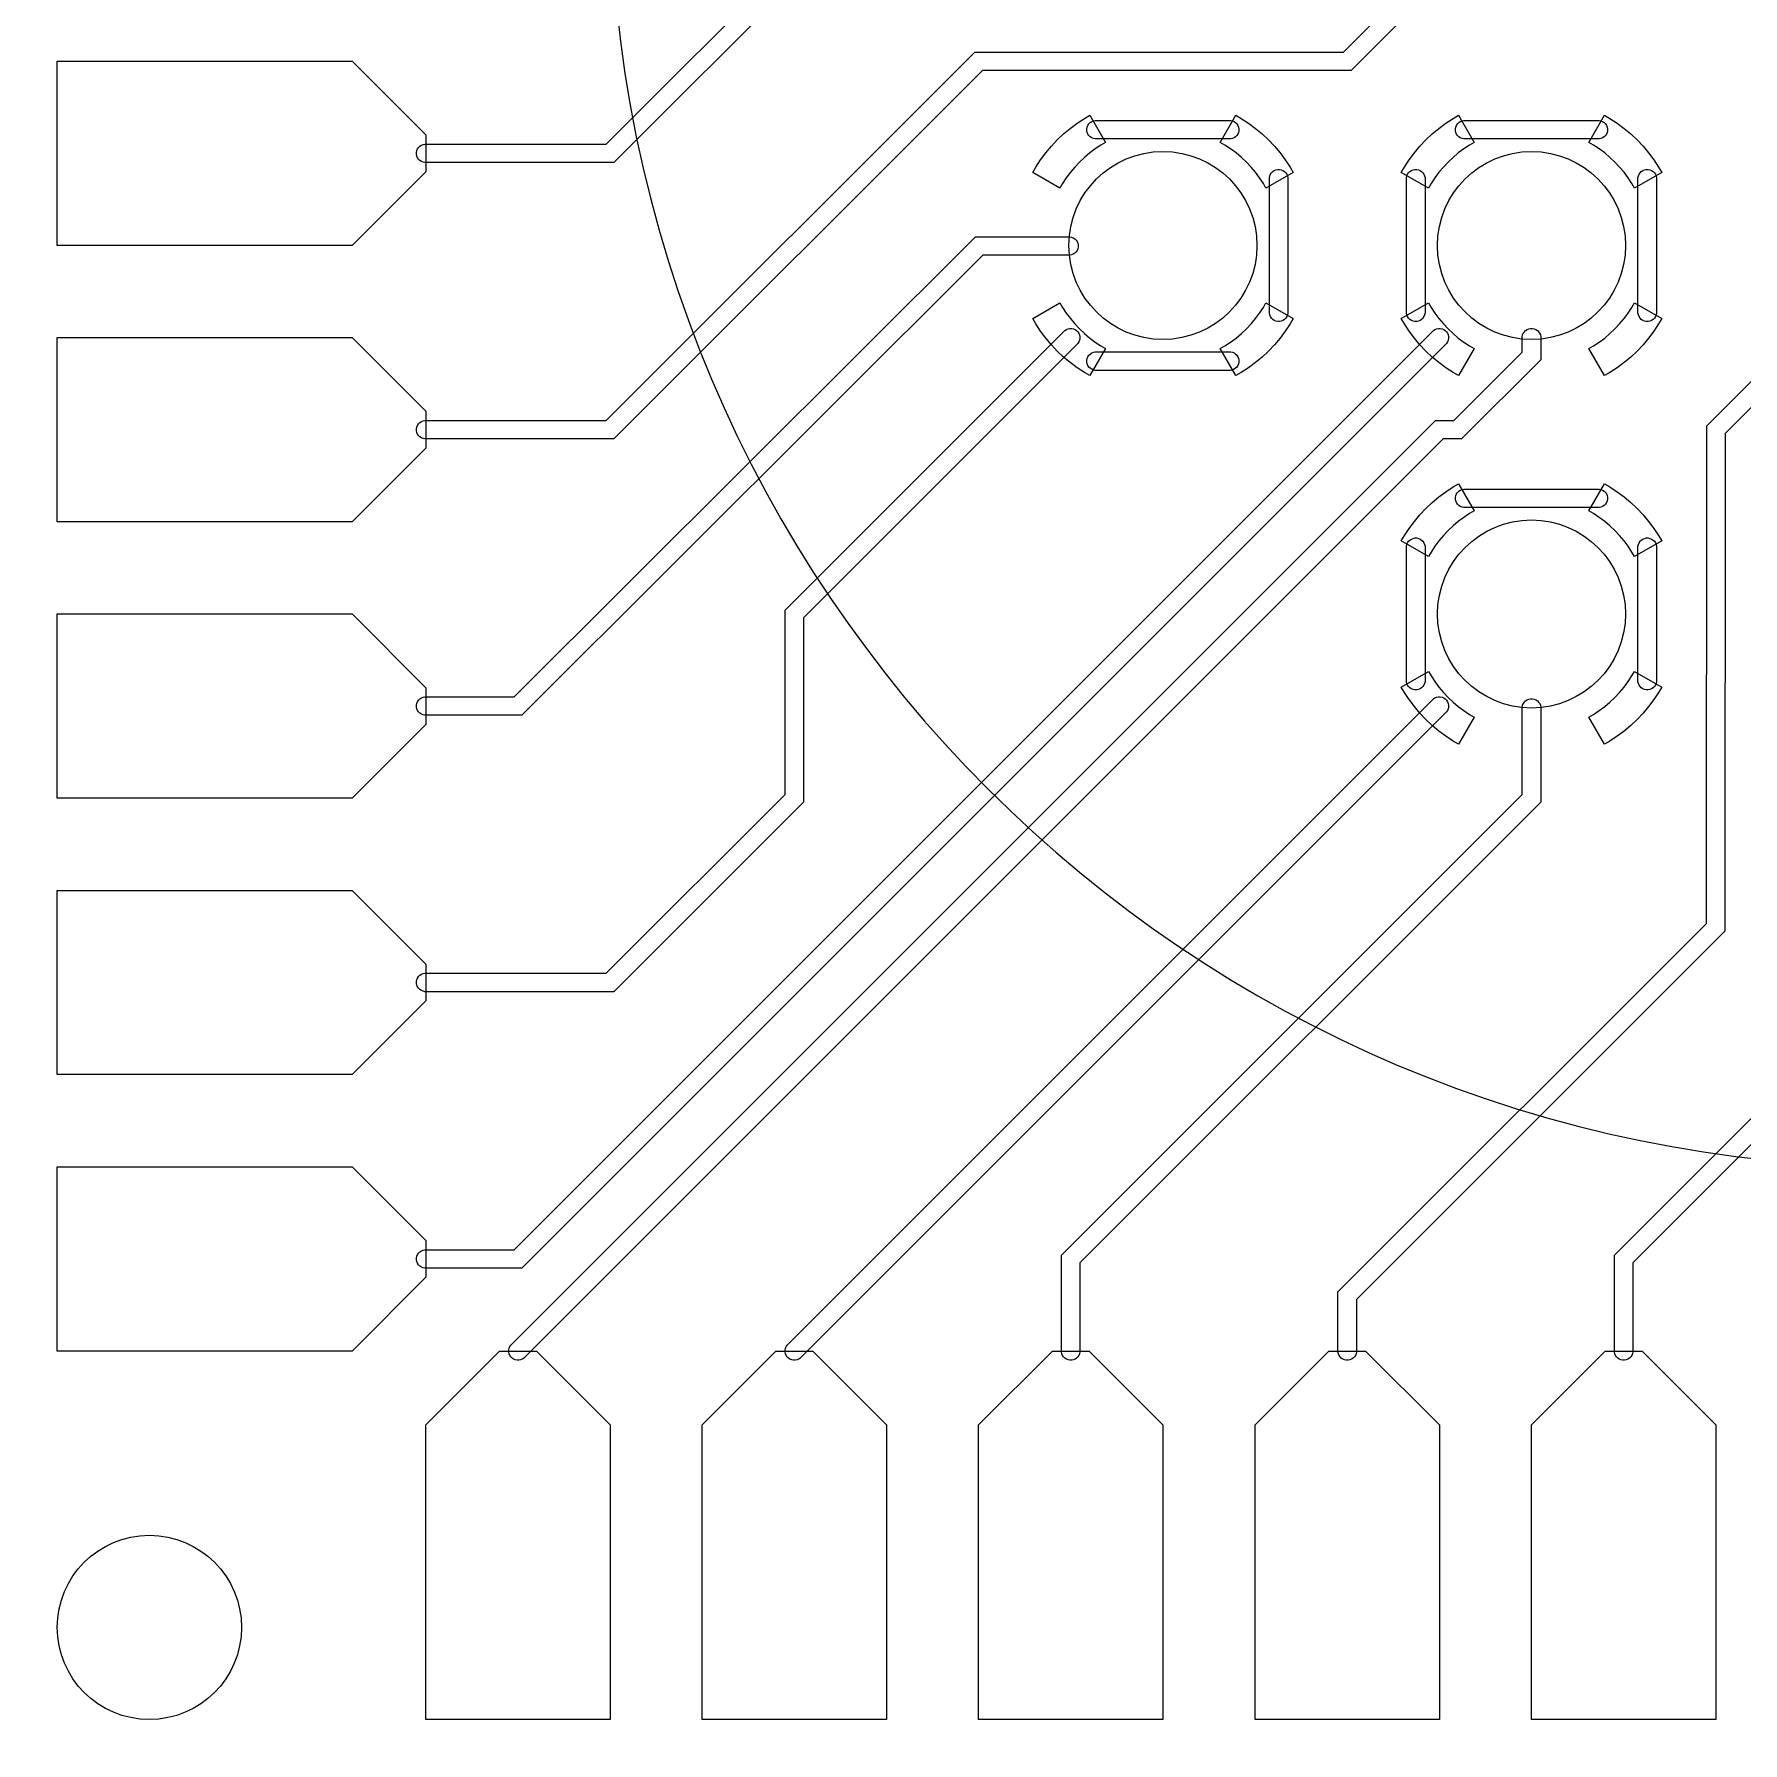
# Model space of a CAD drawing. Extents: x -17000 to 83000, y -71302 to 39000.
# Drawn here: x 875 to 10147, y -10126 to -853 of the extents above; entities that cross this region are included whole.
import ezdxf

# ---------------------------------------------------------------- set-up
doc = ezdxf.new("R2010")
doc.units = 0
for name, color, linetype, lineweight, true_color in [('Boundaries', 6, 'Continuous', 5, 0xff00ff), ('Central Electrodes', 5, 'Continuous', 5, 0x0000ff), ('Connectors', 4, 'Continuous', 5, 0x00ffff), ('Reference Electrodes', 30, 'Continuous', 5, 0xff7f00)]:
    doc.layers.add(name, color=color, linetype=linetype, lineweight=lineweight, true_color=true_color)

msp = doc.modelspace()

# ---------------------------------------------------------------- linework, layer by layer
at = {"layer": 'Boundaries'}
for centre, radius in [((33000, -11000), 50000), ((33000, -11000), 47500), ((11000, 0), 7000)]:
    msp.add_circle(centre, radius, dxfattribs=at)
at = {"layer": 'Central Electrodes'}
for points in [[(1000, -2000), (1000, -1000), (2600, -1000), (3000, -1400), (3000, -1600), (2600, -2000)], [(1000, -3500), (1000, -2500), (2600, -2500), (3000, -2900), (3000, -3100), (2600, -3500)], [(1000, -5000), (1000, -4000), (2600, -4000), (3000, -4400), (3000, -4600), (2600, -5000)], [(1000, -6500), (1000, -5500), (2600, -5500), (3000, -5900), (3000, -6100), (2600, -6500)], [(1000, -8000), (1000, -7000), (2600, -7000), (3000, -7400), (3000, -7600), (2600, -8000)], [(3000, -10000), (3000, -8400), (3400, -8000), (3600, -8000), (4000, -8400), (4000, -10000)], [(4500, -10000), (4500, -8400), (4900, -8000), (5100, -8000), (5500, -8400), (5500, -10000)], [(6000, -10000), (6000, -8400), (6400, -8000), (6600, -8000), (7000, -8400), (7000, -10000)], [(7500, -10000), (7500, -8400), (7900, -8000), (8100, -8000), (8500, -8400), (8500, -10000)], [(9000, -10000), (9000, -8400), (9400, -8000), (9600, -8000), (10000, -8400), (10000, -10000)]]:
    msp.add_lwpolyline(points, close=True, dxfattribs=at)
for centre, radius in [((7000, -2000), 510.252), ((9000, -2000), 510.252), ((9000, -4000), 510.252), ((1500, -9500), 500)]:
    msp.add_circle(centre, radius, dxfattribs=at)
at = {"layer": 'Connectors'}
for points in [[(5021.129, -550), (4020.688, -1550), (2995.075, -1550), (2985.416, -1548.079), (2976.316, -1544.309), (2968.127, -1538.838), (2961.162, -1531.873), (2955.691, -1523.684), (2951.921, -1514.584), (2950, -1504.925), (2950, -1495.075), (2951.921, -1485.416), (2955.691, -1476.316), (2961.162, -1468.127), (2968.127, -1461.162), (2976.316, -1455.691), (2985.416, -1451.921), (2995.075, -1450), (3979.28, -1450), (4979.721, -450)], [(8538.837, -531.873), (8020.71, -1050), (6020.53, -1050), (4020.53, -3050), (2995.075, -3050), (2985.416, -3048.079), (2976.316, -3044.309), (2968.127, -3038.838), (2961.162, -3031.873), (2955.691, -3023.684), (2951.921, -3014.584), (2950, -3004.925), (2950, -2995.075), (2951.921, -2985.416), (2955.691, -2976.316), (2961.162, -2968.127), (2968.127, -2961.162), (2976.316, -2955.691), (2985.416, -2951.921), (2995.075, -2950), (3979.11, -2950), (5979.11, -950), (7979.29, -950), (8468.127, -461.163)], [(10538.837, -2531.873), (10051.062, -3019.648), (10049.992, -5720.698), (8049.98, -7720.71), (8049.98, -8004.925), (8048.059, -8014.584), (8044.289, -8023.684), (8038.818, -8031.873), (8031.853, -8038.838), (8023.664, -8044.309), (8014.564, -8048.079), (8004.905, -8050), (7995.055, -8050), (7985.396, -8048.079), (7976.296, -8044.309), (7968.107, -8038.838), (7961.142, -8031.873), (7955.671, -8023.684), (7951.901, -8014.584), (7949.98, -8004.925), (7949.98, -7679.29), (9950.008, -5679.262), (9951.078, -2978.212), (10468.127, -2461.163)], [(10550, -6520.71), (9550, -7520.71), (9550, -8004.925), (9548.079, -8014.584), (9544.309, -8023.684), (9538.838, -8031.873), (9531.873, -8038.838), (9523.684, -8044.309), (9514.584, -8048.079), (9504.925, -8050), (9495.075, -8050), (9485.416, -8048.079), (9476.316, -8044.309), (9468.127, -8038.838), (9461.162, -8031.873), (9455.691, -8023.684), (9451.921, -8014.584), (9450, -8004.925), (9450, -7479.29), (10450, -6479.29)]]:
    msp.add_lwpolyline(points, dxfattribs=at)
for points in [[(6632.575, -1422.132), (6622.916, -1420.211), (6613.816, -1416.441), (6605.627, -1410.97), (6598.662, -1404.005), (6593.191, -1395.816), (6589.421, -1386.716), (6587.5, -1377.057), (6587.5, -1367.207), (6589.421, -1357.548), (6593.191, -1348.448), (6598.662, -1340.259), (6605.627, -1333.294), (6613.816, -1327.823), (6622.916, -1324.053), (6632.575, -1322.132), (7367.425, -1322.132), (7377.084, -1324.053), (7386.184, -1327.823), (7394.373, -1333.294), (7401.338, -1340.259), (7406.809, -1348.448), (7410.579, -1357.548), (7412.5, -1367.207), (7412.5, -1377.057), (7410.579, -1386.716), (7406.809, -1395.816), (7401.338, -1404.005), (7394.373, -1410.97), (7386.184, -1416.441), (7377.084, -1420.211), (7367.425, -1422.132)], [(8632.575, -1422.132), (8622.916, -1420.211), (8613.816, -1416.441), (8605.627, -1410.97), (8598.662, -1404.005), (8593.191, -1395.816), (8589.421, -1386.716), (8587.5, -1377.057), (8587.5, -1367.207), (8589.421, -1357.548), (8593.191, -1348.448), (8598.662, -1340.259), (8605.627, -1333.294), (8613.816, -1327.823), (8622.916, -1324.053), (8632.575, -1322.132), (9367.425, -1322.132), (9377.084, -1324.053), (9386.184, -1327.823), (9394.373, -1333.294), (9401.338, -1340.259), (9406.809, -1348.448), (9410.579, -1357.548), (9412.5, -1367.207), (9412.5, -1377.057), (9410.579, -1386.716), (9406.809, -1395.816), (9401.338, -1404.005), (9394.373, -1410.97), (9386.184, -1416.441), (9377.084, -1420.211), (9367.425, -1422.132)], [(7622.943, -2412.5), (7613.284, -2410.579), (7604.184, -2406.809), (7595.995, -2401.338), (7589.03, -2394.373), (7583.559, -2386.184), (7579.789, -2377.084), (7577.868, -2367.425), (7577.868, -1632.575), (7579.789, -1622.916), (7583.559, -1613.816), (7589.03, -1605.627), (7595.995, -1598.662), (7604.184, -1593.191), (7613.284, -1589.421), (7622.943, -1587.5), (7632.793, -1587.5), (7642.452, -1589.421), (7651.552, -1593.191), (7659.741, -1598.662), (7666.706, -1605.627), (7672.177, -1613.816), (7675.947, -1622.916), (7677.868, -1632.575), (7677.868, -2367.425), (7675.947, -2377.084), (7672.177, -2386.184), (7666.706, -2394.373), (7659.741, -2401.338), (7651.552, -2406.809), (7642.452, -2410.579), (7632.793, -2412.5)], [(8367.207, -2412.5), (8357.548, -2410.579), (8348.448, -2406.809), (8340.259, -2401.338), (8333.294, -2394.373), (8327.823, -2386.184), (8324.053, -2377.084), (8322.132, -2367.425), (8322.132, -1632.575), (8324.053, -1622.916), (8327.823, -1613.816), (8333.294, -1605.627), (8340.259, -1598.662), (8348.448, -1593.191), (8357.548, -1589.421), (8367.207, -1587.5), (8377.057, -1587.5), (8386.716, -1589.421), (8395.816, -1593.191), (8404.005, -1598.662), (8410.97, -1605.627), (8416.441, -1613.816), (8420.211, -1622.916), (8422.132, -1632.575), (8422.132, -2367.425), (8420.211, -2377.084), (8416.441, -2386.184), (8410.97, -2394.373), (8404.005, -2401.338), (8395.816, -2406.809), (8386.716, -2410.579), (8377.057, -2412.5)], [(9622.943, -2412.5), (9613.284, -2410.579), (9604.184, -2406.809), (9595.995, -2401.338), (9589.03, -2394.373), (9583.559, -2386.184), (9579.789, -2377.084), (9577.868, -2367.425), (9577.868, -1632.575), (9579.789, -1622.916), (9583.559, -1613.816), (9589.03, -1605.627), (9595.995, -1598.662), (9604.184, -1593.191), (9613.284, -1589.421), (9622.943, -1587.5), (9632.793, -1587.5), (9642.452, -1589.421), (9651.552, -1593.191), (9659.741, -1598.662), (9666.706, -1605.627), (9672.177, -1613.816), (9675.947, -1622.916), (9677.868, -1632.575), (9677.868, -2367.425), (9675.947, -2377.084), (9672.177, -2386.184), (9666.706, -2394.373), (9659.741, -2401.338), (9651.552, -2406.809), (9642.452, -2410.579), (9632.793, -2412.5)], [(2995.075, -4549.991), (2985.416, -4548.07), (2976.316, -4544.3), (2968.127, -4538.829), (2961.162, -4531.864), (2955.691, -4523.675), (2951.921, -4514.575), (2950, -4504.916), (2950, -4495.066), (2951.921, -4485.407), (2955.691, -4476.307), (2961.162, -4468.118), (2968.127, -4461.153), (2976.316, -4455.682), (2985.416, -4451.912), (2995.075, -4449.991), (3479.332, -4449.991), (5982.22, -1952.816), (6494.673, -1952.816), (6504.332, -1954.737), (6513.432, -1958.507), (6521.621, -1963.978), (6528.586, -1970.943), (6534.057, -1979.132), (6537.827, -1988.232), (6539.748, -1997.891), (6539.748, -2007.741), (6537.827, -2017.4), (6534.057, -2026.5), (6528.586, -2034.689), (6521.621, -2041.654), (6513.432, -2047.125), (6504.332, -2050.895), (6494.673, -2052.816), (6023.574, -2052.816), (3520.686, -4549.991)], [(2995.075, -6049.775), (2985.416, -6047.854), (2976.316, -6044.084), (2968.127, -6038.613), (2961.162, -6031.648), (2955.691, -6023.459), (2951.921, -6014.359), (2950, -6004.7), (2950, -5994.85), (2951.921, -5985.191), (2955.691, -5976.091), (2961.162, -5967.902), (2968.127, -5960.937), (2976.316, -5955.466), (2985.416, -5951.696), (2995.075, -5949.775), (3979.515, -5949.775), (4950, -4979.29), (4950, -3979.29), (6468.127, -2461.163), (6476.316, -2455.691), (6485.416, -2451.922), (6495.076, -2450), (6504.925, -2450), (6514.585, -2451.922), (6523.684, -2455.691), (6531.873, -2461.162), (6538.838, -2468.127), (6544.309, -2476.316), (6548.078, -2485.415), (6550, -2495.075), (6550, -2504.924), (6548.078, -2514.584), (6544.309, -2523.684), (6538.837, -2531.873), (5050, -4020.71), (5050, -5020.71), (4020.935, -6049.775)], [(2995.075, -7550), (2985.416, -7548.079), (2976.316, -7544.309), (2968.127, -7538.838), (2961.162, -7531.873), (2955.691, -7523.684), (2951.921, -7514.584), (2950, -7504.925), (2950, -7495.075), (2951.921, -7485.416), (2955.691, -7476.316), (2961.162, -7468.127), (2968.127, -7461.162), (2976.316, -7455.691), (2985.416, -7451.921), (2995.075, -7450), (3479.29, -7450), (8468.127, -2461.163), (8476.316, -2455.691), (8485.416, -2451.922), (8495.076, -2450), (8504.925, -2450), (8514.585, -2451.922), (8523.684, -2455.691), (8531.873, -2461.162), (8538.838, -2468.127), (8544.309, -2476.316), (8548.078, -2485.415), (8550, -2495.075), (8550, -2504.924), (8548.078, -2514.584), (8544.309, -2523.684), (8538.837, -2531.873), (3520.71, -7550)], [(3495.075, -8050), (3485.415, -8048.078), (3476.316, -8044.309), (3468.127, -8038.838), (3461.162, -8031.873), (3455.691, -8023.684), (3451.922, -8014.585), (3450, -8004.925), (3450, -7995.076), (3451.922, -7985.416), (3455.691, -7976.316), (3461.163, -7968.127), (8479.29, -2950), (8579.29, -2950), (8950, -2579.29), (8950, -2495.075), (8951.921, -2485.416), (8955.691, -2476.316), (8961.162, -2468.127), (8968.127, -2461.162), (8976.316, -2455.691), (8985.416, -2451.921), (8995.075, -2450), (9004.925, -2450), (9014.584, -2451.921), (9023.684, -2455.691), (9031.873, -2461.162), (9038.838, -2468.127), (9044.309, -2476.316), (9048.079, -2485.416), (9050, -2495.075), (9050, -2620.71), (8620.71, -3050), (8520.71, -3050), (3531.873, -8038.837), (3523.684, -8044.309), (3514.584, -8048.078), (3504.924, -8050)], [(6632.575, -2677.868), (6622.916, -2675.947), (6613.816, -2672.177), (6605.627, -2666.706), (6598.662, -2659.741), (6593.191, -2651.552), (6589.421, -2642.452), (6587.5, -2632.793), (6587.5, -2622.943), (6589.421, -2613.284), (6593.191, -2604.184), (6598.662, -2595.995), (6605.627, -2589.03), (6613.816, -2583.559), (6622.916, -2579.789), (6632.575, -2577.868), (7367.425, -2577.868), (7377.084, -2579.789), (7386.184, -2583.559), (7394.373, -2589.03), (7401.338, -2595.995), (7406.809, -2604.184), (7410.579, -2613.284), (7412.5, -2622.943), (7412.5, -2632.793), (7410.579, -2642.452), (7406.809, -2651.552), (7401.338, -2659.741), (7394.373, -2666.706), (7386.184, -2672.177), (7377.084, -2675.947), (7367.425, -2677.868)], [(8632.575, -3422.132), (8622.916, -3420.211), (8613.816, -3416.441), (8605.627, -3410.97), (8598.662, -3404.005), (8593.191, -3395.816), (8589.421, -3386.716), (8587.5, -3377.057), (8587.5, -3367.207), (8589.421, -3357.548), (8593.191, -3348.448), (8598.662, -3340.259), (8605.627, -3333.294), (8613.816, -3327.823), (8622.916, -3324.053), (8632.575, -3322.132), (9367.425, -3322.132), (9377.084, -3324.053), (9386.184, -3327.823), (9394.373, -3333.294), (9401.338, -3340.259), (9406.809, -3348.448), (9410.579, -3357.548), (9412.5, -3367.207), (9412.5, -3377.057), (9410.579, -3386.716), (9406.809, -3395.816), (9401.338, -3404.005), (9394.373, -3410.97), (9386.184, -3416.441), (9377.084, -3420.211), (9367.425, -3422.132)], [(8367.207, -4412.5), (8357.548, -4410.579), (8348.448, -4406.809), (8340.259, -4401.338), (8333.294, -4394.373), (8327.823, -4386.184), (8324.053, -4377.084), (8322.132, -4367.425), (8322.132, -3632.575), (8324.053, -3622.916), (8327.823, -3613.816), (8333.294, -3605.627), (8340.259, -3598.662), (8348.448, -3593.191), (8357.548, -3589.421), (8367.207, -3587.5), (8377.057, -3587.5), (8386.716, -3589.421), (8395.816, -3593.191), (8404.005, -3598.662), (8410.97, -3605.627), (8416.441, -3613.816), (8420.211, -3622.916), (8422.132, -3632.575), (8422.132, -4367.425), (8420.211, -4377.084), (8416.441, -4386.184), (8410.97, -4394.373), (8404.005, -4401.338), (8395.816, -4406.809), (8386.716, -4410.579), (8377.057, -4412.5)], [(9622.943, -4412.5), (9613.284, -4410.579), (9604.184, -4406.809), (9595.995, -4401.338), (9589.03, -4394.373), (9583.559, -4386.184), (9579.789, -4377.084), (9577.868, -4367.425), (9577.868, -3632.575), (9579.789, -3622.916), (9583.559, -3613.816), (9589.03, -3605.627), (9595.995, -3598.662), (9604.184, -3593.191), (9613.284, -3589.421), (9622.943, -3587.5), (9632.793, -3587.5), (9642.452, -3589.421), (9651.552, -3593.191), (9659.741, -3598.662), (9666.706, -3605.627), (9672.177, -3613.816), (9675.947, -3622.916), (9677.868, -3632.575), (9677.868, -4367.425), (9675.947, -4377.084), (9672.177, -4386.184), (9666.706, -4394.373), (9659.741, -4401.338), (9651.552, -4406.809), (9642.452, -4410.579), (9632.793, -4412.5)], [(4995.075, -8050), (4985.415, -8048.078), (4976.316, -8044.309), (4968.127, -8038.838), (4961.162, -8031.873), (4955.691, -8023.684), (4951.922, -8014.585), (4950, -8004.925), (4950, -7995.076), (4951.922, -7985.416), (4955.691, -7976.316), (4961.163, -7968.127), (8468.127, -4461.163), (8476.316, -4455.691), (8485.416, -4451.922), (8495.076, -4450), (8504.925, -4450), (8514.585, -4451.922), (8523.684, -4455.691), (8531.873, -4461.162), (8538.838, -4468.127), (8544.309, -4476.316), (8548.078, -4485.415), (8550, -4495.075), (8550, -4504.924), (8548.078, -4514.584), (8544.309, -4523.684), (8538.837, -4531.873), (5031.873, -8038.837), (5023.684, -8044.309), (5014.584, -8048.078), (5004.924, -8050)], [(6495.075, -8050), (6485.416, -8048.079), (6476.316, -8044.309), (6468.127, -8038.838), (6461.162, -8031.873), (6455.691, -8023.684), (6451.921, -8014.584), (6450, -8004.925), (6450, -7479.353), (8950.063, -4979.29), (8950.063, -4505.327), (8951.984, -4495.668), (8955.754, -4486.568), (8961.225, -4478.379), (8968.19, -4471.414), (8976.379, -4465.943), (8985.479, -4462.173), (8995.138, -4460.252), (9004.988, -4460.252), (9014.647, -4462.173), (9023.747, -4465.943), (9031.936, -4471.414), (9038.901, -4478.379), (9044.372, -4486.568), (9048.142, -4495.668), (9050.063, -4505.327), (9050.063, -5020.71), (6550, -7520.773), (6550, -8004.925), (6548.079, -8014.584), (6544.309, -8023.684), (6538.838, -8031.873), (6531.873, -8038.838), (6523.684, -8044.309), (6514.584, -8048.079), (6504.925, -8050)]]:
    msp.add_lwpolyline(points, close=True, dxfattribs=at)
at = {"layer": 'Reference Electrodes'}
for points in [[(6440.743, -1688.66), (6293.52, -1603.66), (6310.303, -1574.589), (6336.206, -1535.206), (6364.354, -1497.398), (6394.654, -1461.287), (6427.001, -1427.001), (6461.287, -1394.654), (6497.398, -1364.354), (6535.206, -1336.207), (6574.589, -1310.303), (6603.66, -1293.52), (6688.66, -1440.743), (6663.873, -1455.055), (6632.757, -1475.521), (6602.879, -1497.763), (6574.351, -1521.701), (6547.26, -1547.26), (6521.701, -1574.351), (6497.763, -1602.879), (6475.52, -1632.757), (6455.055, -1663.873)], [(7559.257, -1688.66), (7544.945, -1663.873), (7524.479, -1632.757), (7502.237, -1602.879), (7478.299, -1574.351), (7452.74, -1547.26), (7425.649, -1521.701), (7397.121, -1497.763), (7367.243, -1475.521), (7336.127, -1455.055), (7311.34, -1440.743), (7396.34, -1293.52), (7425.411, -1310.303), (7464.794, -1336.207), (7502.602, -1364.354), (7538.713, -1394.654), (7572.999, -1427.001), (7605.346, -1461.287), (7635.646, -1497.398), (7663.793, -1535.206), (7689.697, -1574.589), (7706.48, -1603.66)], [(8440.743, -1688.66), (8293.52, -1603.66), (8310.303, -1574.589), (8336.206, -1535.206), (8364.354, -1497.398), (8394.654, -1461.287), (8427.001, -1427.001), (8461.287, -1394.654), (8497.398, -1364.354), (8535.206, -1336.207), (8574.589, -1310.303), (8603.66, -1293.52), (8688.66, -1440.743), (8663.873, -1455.055), (8632.757, -1475.521), (8602.879, -1497.763), (8574.351, -1521.701), (8547.26, -1547.26), (8521.701, -1574.351), (8497.763, -1602.879), (8475.52, -1632.757), (8455.055, -1663.873)], [(9559.257, -1688.66), (9544.945, -1663.873), (9524.479, -1632.757), (9502.237, -1602.879), (9478.299, -1574.351), (9452.74, -1547.26), (9425.649, -1521.701), (9397.121, -1497.763), (9367.243, -1475.521), (9336.127, -1455.055), (9311.34, -1440.743), (9396.34, -1293.52), (9425.411, -1310.303), (9464.794, -1336.207), (9502.602, -1364.354), (9538.713, -1394.654), (9572.999, -1427.001), (9605.346, -1461.287), (9635.646, -1497.398), (9663.793, -1535.206), (9689.697, -1574.589), (9706.48, -1603.66)], [(6603.66, -2706.48), (6574.589, -2689.697), (6535.206, -2663.793), (6497.398, -2635.646), (6461.287, -2605.346), (6427.001, -2572.999), (6394.654, -2538.713), (6364.354, -2502.602), (6336.206, -2464.794), (6310.303, -2425.411), (6293.52, -2396.34), (6440.743, -2311.34), (6455.055, -2336.127), (6475.52, -2367.243), (6497.763, -2397.121), (6521.701, -2425.649), (6547.26, -2452.74), (6574.351, -2478.299), (6602.879, -2502.237), (6632.757, -2524.479), (6663.873, -2544.945), (6688.66, -2559.257)], [(7396.339, -2706.48), (7311.34, -2559.257), (7336.127, -2544.945), (7367.243, -2524.479), (7397.121, -2502.237), (7425.649, -2478.299), (7452.74, -2452.74), (7478.299, -2425.649), (7502.237, -2397.121), (7524.479, -2367.243), (7544.945, -2336.127), (7559.257, -2311.34), (7706.48, -2396.34), (7689.697, -2425.411), (7663.793, -2464.794), (7635.646, -2502.602), (7605.346, -2538.713), (7572.999, -2572.999), (7538.713, -2605.346), (7502.602, -2635.646), (7464.794, -2663.793), (7425.411, -2689.697)], [(8603.66, -2706.48), (8574.589, -2689.697), (8535.206, -2663.793), (8497.398, -2635.646), (8461.287, -2605.346), (8427.001, -2572.999), (8394.654, -2538.713), (8364.354, -2502.602), (8336.206, -2464.794), (8310.303, -2425.411), (8293.52, -2396.34), (8440.743, -2311.34), (8455.055, -2336.127), (8475.52, -2367.243), (8497.763, -2397.121), (8521.701, -2425.649), (8547.26, -2452.74), (8574.351, -2478.299), (8602.879, -2502.237), (8632.757, -2524.479), (8663.873, -2544.945), (8688.66, -2559.257)], [(9396.339, -2706.48), (9311.34, -2559.257), (9336.127, -2544.945), (9367.243, -2524.479), (9397.121, -2502.237), (9425.649, -2478.299), (9452.74, -2452.74), (9478.299, -2425.649), (9502.237, -2397.121), (9524.479, -2367.243), (9544.945, -2336.127), (9559.257, -2311.34), (9706.48, -2396.34), (9689.697, -2425.411), (9663.793, -2464.794), (9635.646, -2502.602), (9605.346, -2538.713), (9572.999, -2572.999), (9538.713, -2605.346), (9502.602, -2635.646), (9464.794, -2663.793), (9425.411, -2689.697)], [(8440.743, -3688.66), (8293.52, -3603.66), (8310.303, -3574.589), (8336.206, -3535.206), (8364.354, -3497.398), (8394.654, -3461.287), (8427.001, -3427.001), (8461.287, -3394.654), (8497.398, -3364.354), (8535.206, -3336.207), (8574.589, -3310.303), (8603.66, -3293.52), (8688.66, -3440.743), (8663.873, -3455.055), (8632.757, -3475.521), (8602.879, -3497.763), (8574.351, -3521.701), (8547.26, -3547.26), (8521.701, -3574.351), (8497.763, -3602.879), (8475.52, -3632.757), (8455.055, -3663.873)], [(9559.257, -3688.66), (9544.945, -3663.873), (9524.479, -3632.757), (9502.237, -3602.879), (9478.299, -3574.351), (9452.74, -3547.26), (9425.649, -3521.701), (9397.121, -3497.763), (9367.243, -3475.521), (9336.127, -3455.055), (9311.34, -3440.743), (9396.34, -3293.52), (9425.411, -3310.303), (9464.794, -3336.207), (9502.602, -3364.354), (9538.713, -3394.654), (9572.999, -3427.001), (9605.346, -3461.287), (9635.646, -3497.398), (9663.793, -3535.206), (9689.697, -3574.589), (9706.48, -3603.66)], [(8603.66, -4706.48), (8574.589, -4689.697), (8535.206, -4663.793), (8497.398, -4635.646), (8461.287, -4605.346), (8427.001, -4572.999), (8394.654, -4538.713), (8364.354, -4502.602), (8336.206, -4464.794), (8310.303, -4425.411), (8293.52, -4396.34), (8440.743, -4311.34), (8455.055, -4336.127), (8475.52, -4367.243), (8497.763, -4397.121), (8521.701, -4425.649), (8547.26, -4452.74), (8574.351, -4478.299), (8602.879, -4502.237), (8632.757, -4524.479), (8663.873, -4544.945), (8688.66, -4559.257)], [(9396.339, -4706.48), (9311.34, -4559.257), (9336.127, -4544.945), (9367.243, -4524.479), (9397.121, -4502.237), (9425.649, -4478.299), (9452.74, -4452.74), (9478.299, -4425.649), (9502.237, -4397.121), (9524.479, -4367.243), (9544.945, -4336.127), (9559.257, -4311.34), (9706.48, -4396.34), (9689.697, -4425.411), (9663.793, -4464.794), (9635.646, -4502.602), (9605.346, -4538.713), (9572.999, -4572.999), (9538.713, -4605.346), (9502.602, -4635.646), (9464.794, -4663.793), (9425.411, -4689.697)]]:
    msp.add_lwpolyline(points, close=True, dxfattribs=at)

doc.saveas('drawing.dxf')
